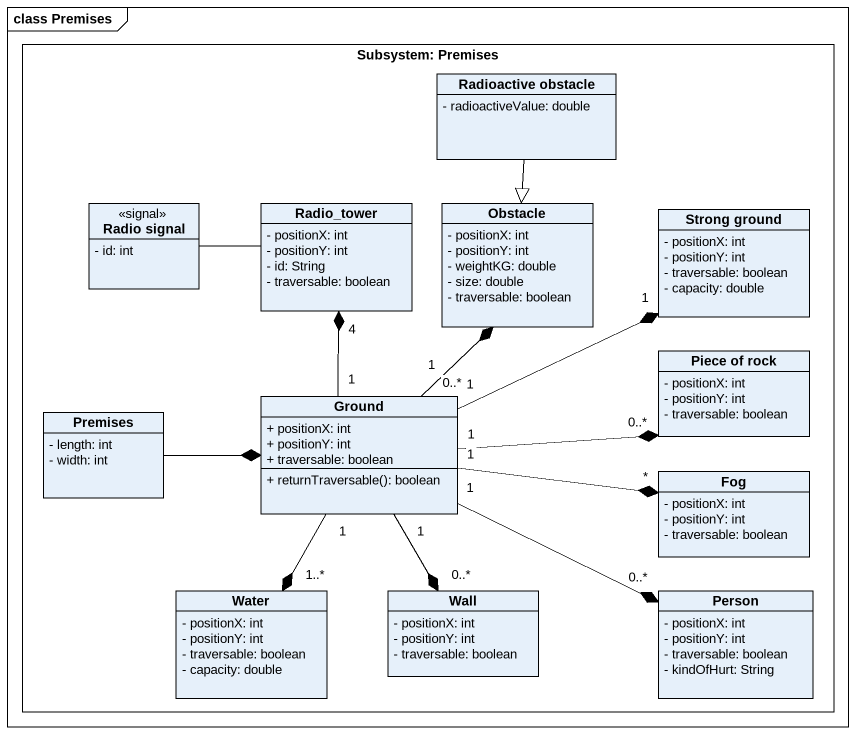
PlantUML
@startuml
mainframe class Premises
hide circle
hide empty members
skinparam classAttributeIconSize 0
rectangle "Subsystem: Premises" as Subsystem_Premises {
  class "Radioactive obstacle" as Radioactive_obstacle {
    - radioactiveValue: double
  }
  class "Radio signal" as Radio_signal <<signal>> {
    - id: int
  }
  class Radio_tower {
    - positionX: int
    - positionY: int
    - id: String
    - traversable: boolean
  }
  class Obstacle {
    - positionX: int
    - positionY: int
    - weightKG: double
    - size: double
    - traversable: boolean
  }
  class "Strong ground" as Strong_ground {
    - positionX: int
    - positionY: int
    - traversable: boolean
    - capacity: double
  }
  class "Piece of rock" as Piece_of_rock {
    - positionX: int
    - positionY: int
    - traversable: boolean
  }
  class Premises {
    - length: int
    - width: int
  }
  class Ground {
    + positionX: int
    + positionY: int
    + traversable: boolean
    + returnTraversable(): boolean
  }
  class Fog {
    - positionX: int
    - positionY: int
    - traversable: boolean
  }
  class Water {
    - positionX: int
    - positionY: int
    - traversable: boolean
    - capacity: double
  }
  class Wall {
    - positionX: int
    - positionY: int
    - traversable: boolean
  }
  class "Person" as Person_ {
    - positionX: int
    - positionY: int
    - traversable: boolean
    - kindOfHurt: String
  }
}
Radioactive_obstacle --|> Obstacle
Radio_tower -left- Radio_signal
Premises -right-* Ground
Ground "1" -up-* "4" Radio_tower
Ground "1" -up-* "0..*" Obstacle
Ground "1" -right-* "1" Strong_ground
Ground "1" -right-* "0..*" Piece_of_rock
Ground "1" -right-* "*" Fog
Ground "1" --* "1..*" Water
Ground "1" --* "0..*" Wall
Ground "1" -right-* "0..*" Person_
@enduml
